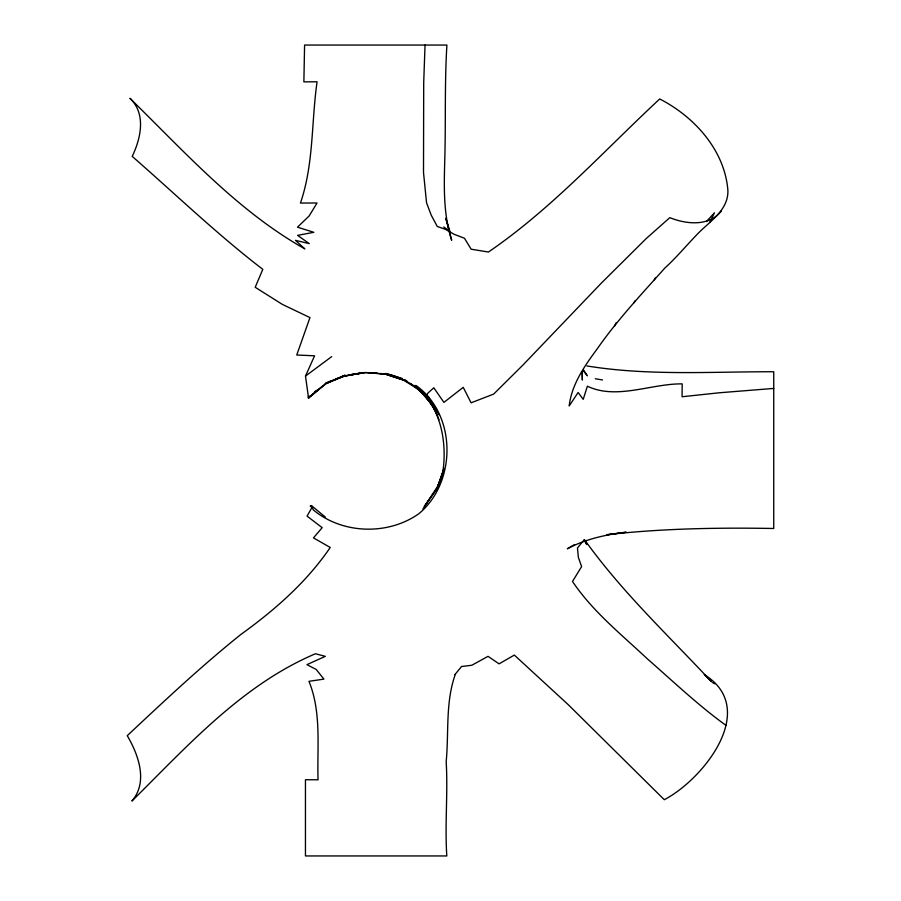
<?xml version="1.0" encoding="UTF-8"?>
<svg xmlns="http://www.w3.org/2000/svg" width="901" height="901" viewBox="0 0 901 901"><rect width="100%" height="100%" fill="white"/><g stroke="black" fill="none" stroke-linecap="round" stroke-linejoin="round"><path stroke-width="1.35" d="M425.047 45.05L423.707 82.633L423.504 172.451L426.556 202.804L431.219 215.148L437.255 226.455L445.319 229.271L454.16 234.328L464.465 238.247L471.144 249.217L488.443 252.021C551.941 208.593 603.67 151.098 659.701 98.964C694.423 116.725 724.866 150.388 727.907 190.607C728.335 210.305 710.078 221.015 697.948 233.55C686.776 244.971 676.64 257.359 664.803 268.104C641.253 294.492 617.061 320.283 596.845 349.385C584.377 366.166 571.606 384.637 569.184 405.957L578.115 392.476L583.206 399.368L587.384 386.202C616.622 400.202 651.367 383.477 682.203 383.882L682.068 396.755L719.066 392.802L773.734 388.421M441.963 477.395C446.637 452.223 444.17 425.204 430.746 402.984L431.286 403.637L419.044 389.469L415.766 387.205M454.949 674.567L461.537 666.515L471.831 665.265L488.027 656.333L499.086 663.857L514.325 655.072L568.294 704.728L664.296 799.705C703.366 779.331 759.678 708.907 704.289 674.612L711.542 681.742C668.373 635.453 621.848 591.901 584.907 540.206M455.354 674.263C445.263 702.352 448.98 732.547 446.175 761.705C448.045 793.117 444.734 824.561 446.806 855.95L305.45 855.95L305.45 779.725L318.042 779.793C317.028 746.963 321.668 712.522 308.964 681.325L323.932 679.117L316.172 669.42L306.914 664.656L325.306 656.345L315.429 653.754C241.975 684.985 187.532 746.017 131.895 801.045C148.395 782.012 138.427 754.745 127.266 735.678C164.275 700.944 201.34 666.132 240.972 634.383C274.85 609.977 306.588 582.181 330.25 547.459L313.469 537.897L322.175 527.682L307.061 516.115L311.464 508.378L311.87 506.981L310.338 506.418L310.473 505.731L311.487 505.664L325.238 516.994M422.952 508.964L438.201 485.47L443.889 468.407M438.201 485.47L442.661 473.025L436.275 490.516L443.089 473.577M425.745 504.875L437.143 488.297L442.628 473.093M437.435 411.34L426.522 396.023L427.66 393.354L433.82 387.79L443.911 402.398L463.238 387.329L471.088 402.815L493.658 394.097L522.963 365.018L601.418 283.038L646.276 238.517L669.792 217.67C686.494 224.315 709.076 226.737 721.453 210.89M310.958 395.494L308.21 396.902L308.559 398.174L305.495 376.077L314.584 355.816L296.744 355.005L309.967 317.603L282.295 304.358L255.208 287.284L262.799 269.343C217.107 234.294 175.549 194.222 132.199 156.38C140.894 138.394 146.367 113.706 129.935 98.322C184.784 151.965 237.312 210.823 304.831 248.867L295.472 240.353L309.28 243.63L297.612 235.364L313.818 232.3L297.499 227.176L309.156 215.947L317.039 202.995L300.438 203.04C313.875 164.151 311.295 122.097 317.073 81.788L303.874 81.867L304.594 45.05L446.907 45.05C444.632 81.766 445.77 118.538 444.891 155.276C444.159 183.691 442.729 212.85 451.694 240.252L445.77 218.279L449.948 231.411L443.765 227.007M709.706 222.423L714.47 212.794L706.384 221.578M614.448 326.185L616.239 322.592M654.306 279.806L655.568 277.564M633.831 302.927L635.149 300.709M424.292 506.249L437.143 488.297M583.431 540.645L577.473 547.977L578.341 557.314L581.618 566.583L572.495 581.472C592.7 611.52 621.397 634.439 647.56 659.036C673.329 681.573 698.129 705.235 725.936 725.35M363.745 372.485L344.756 375.999L325.43 383.747M308.491 397.927L322.175 386.495M308.559 398.174L325.88 383.691L344.948 375.221L325.329 383.849M312.028 394.649L326.939 382.688M314.449 391.969L316.533 390.324M305.495 376.077L331.703 356.616M574.624 544.553L567.326 548.765C585.515 539.091 605.889 534.563 626.218 532.221L606.925 534.698C662.235 528.47 718.131 527.513 773.734 528.493L773.734 371.753C711.486 371.606 648.562 376.01 586.878 365.941M325.903 382.914L332.255 380.459M334.8 379.479L345.68 375.447L328.189 382.204M349.014 374.929L363.891 372.62L344.756 375.999L365.333 372.586L384.997 374.073L403.997 380.188L385.391 373.994L379.985 373.521M349.126 374.94L365.806 372.507L386.157 374.095L385.391 373.994L403.321 379.997L419.404 390.009M426.522 396.023L428.425 396.609L428.696 397.893L413.998 385.56L416.262 385.628C456.83 414.854 456.728 482.463 418.796 513.773C387.869 535.543 342.38 534.214 313.255 509.853L311.487 505.664M369.162 372.586L377.271 373.284M595.291 378.769L602.544 379.963M402.409 378.521L385.324 373.487C409.797 378.352 430.768 396.136 438.978 419.787M712.545 682.665L715 683.791M404.819 379.659L407.004 381.168M410.293 383.432L413.57 385.696M419.145 389.728L431.849 404.279L427.063 398.039M431.061 403.411L418.819 388.635M583.116 370.502L586.54 374.76M426.455 397.386L434.924 409.797M583.578 370.041L587.396 375.83M429.462 399.233L438.978 414.787M583.961 539.744L586.799 544.553L584.411 539.834M432.491 405.416L433.775 407.702M582.159 371.843L582.361 380.064L582.283 372.597"/></g></svg>
